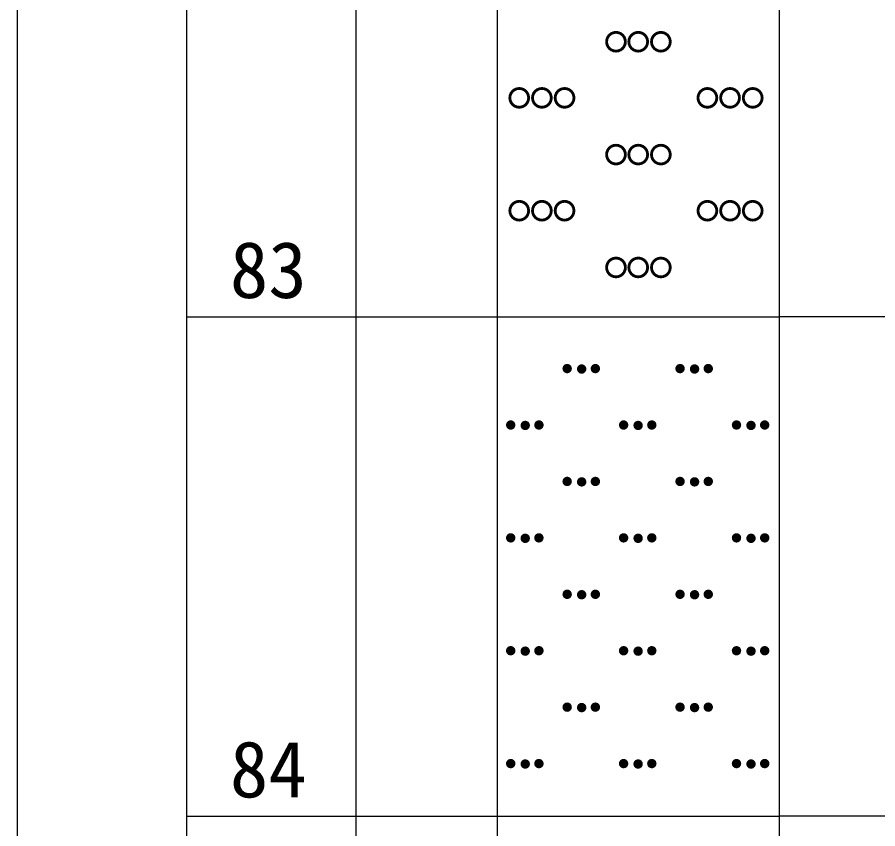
# Model space of a CAD drawing. Header units: inches. Extents: x -27 to 109, y -724 to 26.
# Drawn here: x 14.68 to 20.78, y -510.23 to -504.48 of the extents above; entities that cross this region are included whole.
import ezdxf

# ---------------------------------------------------------------- set-up
doc = ezdxf.new("R2010")
doc.units = ezdxf.units.IN
doc.header["$MEASUREMENT"] = 0
doc.layers.get('0').update_dxf_attribs({"lineweight": 0})
doc.styles.add('宋体', font='')
doc.styles.get('宋体').set_extended_font_data('宋体')

# ---------------------------------------------------------------- blocks, each defined once
blk = doc.blocks.new('lr_block_72')
at = {"color": 7, "const_width": 0.02}
for points in [[(18.9915, -504.6538), (18.9893, -504.6366), (18.9826, -504.6205), (18.9721, -504.6066), (18.9582, -504.5961), (18.9421, -504.5894), (18.9249, -504.5872), (18.9077, -504.5894), (18.8915, -504.5961), (18.8777, -504.6066), (18.8671, -504.6205), (18.8605, -504.6366), (18.8582, -504.6538), (18.8605, -504.671), (18.8671, -504.6871), (18.8777, -504.701), (18.8915, -504.7115), (18.9077, -504.7182), (18.9249, -504.7205), (18.9421, -504.7182), (18.9582, -504.7115), (18.9721, -504.701), (18.9826, -504.6871), (18.9893, -504.671), (18.9915, -504.6538)], [(19.1491, -504.6538), (19.1469, -504.6366), (19.1402, -504.6205), (19.1297, -504.6066), (19.1158, -504.5961), (19.0997, -504.5894), (19.0825, -504.5872), (19.0653, -504.5894), (19.0491, -504.5961), (19.0353, -504.6066), (19.0247, -504.6205), (19.0181, -504.6366), (19.0158, -504.6538), (19.0181, -504.671), (19.0247, -504.6871), (19.0353, -504.701), (19.0491, -504.7115), (19.0653, -504.7182), (19.0825, -504.7205), (19.0997, -504.7182), (19.1158, -504.7115), (19.1297, -504.701), (19.1402, -504.6871), (19.1469, -504.671), (19.1491, -504.6538)], [(19.3097, -504.654), (19.3074, -504.6367), (19.3007, -504.6206), (19.2902, -504.6067), (19.2763, -504.5962), (19.2602, -504.5895), (19.243, -504.5873), (19.2258, -504.5895), (19.2097, -504.5962), (19.1958, -504.6067), (19.1853, -504.6206), (19.1786, -504.6367), (19.1763, -504.654), (19.1786, -504.6712), (19.1853, -504.6873), (19.1958, -504.7011), (19.2097, -504.7117), (19.2258, -504.7183), (19.243, -504.7206), (19.2602, -504.7183), (19.2763, -504.7117), (19.2902, -504.7011), (19.3007, -504.6873), (19.3074, -504.6712), (19.3097, -504.654)], [(18.3059, -505.0517), (18.3037, -505.0345), (18.297, -505.0183), (18.2865, -505.0045), (18.2726, -504.9939), (18.2565, -504.9873), (18.2393, -504.985), (18.2221, -504.9873), (18.2059, -504.9939), (18.1921, -505.0045), (18.1815, -505.0183), (18.1749, -505.0345), (18.1726, -505.0517), (18.1749, -505.0689), (18.1815, -505.085), (18.1921, -505.0989), (18.2059, -505.1094), (18.2221, -505.1161), (18.2393, -505.1184), (18.2565, -505.1161), (18.2726, -505.1094), (18.2865, -505.0989), (18.297, -505.085), (18.3037, -505.0689), (18.3059, -505.0517)], [(18.4665, -505.0517), (18.4642, -505.0345), (18.4575, -505.0183), (18.447, -505.0045), (18.4331, -504.9939), (18.417, -504.9873), (18.3998, -504.985), (18.3826, -504.9873), (18.3665, -504.9939), (18.3526, -505.0045), (18.3421, -505.0183), (18.3354, -505.0345), (18.3331, -505.0517), (18.3354, -505.0689), (18.3421, -505.085), (18.3526, -505.0989), (18.3665, -505.1094), (18.3826, -505.1161), (18.3998, -505.1184), (18.417, -505.1161), (18.4331, -505.1094), (18.447, -505.0989), (18.4575, -505.085), (18.4642, -505.0689), (18.4665, -505.0517)], [(18.6271, -505.0517), (18.6249, -505.0345), (18.6182, -505.0183), (18.6077, -505.0045), (18.5938, -504.9939), (18.5777, -504.9873), (18.5605, -504.985), (18.5433, -504.9873), (18.5271, -504.9939), (18.5133, -505.0045), (18.5027, -505.0183), (18.4961, -505.0345), (18.4938, -505.0517), (18.4961, -505.0689), (18.5027, -505.085), (18.5133, -505.0989), (18.5271, -505.1094), (18.5433, -505.1161), (18.5605, -505.1184), (18.5777, -505.1161), (18.5938, -505.1094), (18.6077, -505.0989), (18.6182, -505.085), (18.6249, -505.0689), (18.6271, -505.0517)], [(19.6393, -505.0517), (19.637, -505.0345), (19.6303, -505.0183), (19.6198, -505.0045), (19.6059, -504.9939), (19.5898, -504.9873), (19.5726, -504.985), (19.5554, -504.9873), (19.5393, -504.9939), (19.5254, -505.0045), (19.5149, -505.0183), (19.5082, -505.0345), (19.5059, -505.0517), (19.5082, -505.0689), (19.5149, -505.085), (19.5254, -505.0989), (19.5393, -505.1094), (19.5554, -505.1161), (19.5726, -505.1184), (19.5898, -505.1161), (19.6059, -505.1094), (19.6198, -505.0989), (19.6303, -505.085), (19.637, -505.0689), (19.6393, -505.0517)], [(19.7998, -505.0517), (19.7975, -505.0345), (19.7909, -505.0183), (19.7803, -505.0045), (19.7665, -504.9939), (19.7503, -504.9873), (19.7331, -504.985), (19.7159, -504.9873), (19.6998, -504.9939), (19.6859, -505.0045), (19.6754, -505.0183), (19.6687, -505.0345), (19.6665, -505.0517), (19.6687, -505.0689), (19.6754, -505.085), (19.6859, -505.0989), (19.6998, -505.1094), (19.7159, -505.1161), (19.7331, -505.1184), (19.7503, -505.1161), (19.7665, -505.1094), (19.7803, -505.0989), (19.7909, -505.085), (19.7975, -505.0689), (19.7998, -505.0517)], [(19.9605, -505.0517), (19.9582, -505.0345), (19.9515, -505.0183), (19.941, -505.0045), (19.9271, -504.9939), (19.911, -504.9873), (19.8938, -504.985), (19.8766, -504.9873), (19.8605, -504.9939), (19.8466, -505.0045), (19.8361, -505.0183), (19.8294, -505.0345), (19.8271, -505.0517), (19.8294, -505.0689), (19.8361, -505.085), (19.8466, -505.0989), (19.8605, -505.1094), (19.8766, -505.1161), (19.8938, -505.1184), (19.911, -505.1161), (19.9271, -505.1094), (19.941, -505.0989), (19.9515, -505.085), (19.9582, -505.0689), (19.9605, -505.0517)], [(18.9915, -505.4538), (18.9893, -505.4366), (18.9826, -505.4205), (18.9721, -505.4066), (18.9582, -505.3961), (18.9421, -505.3894), (18.9249, -505.3872), (18.9077, -505.3894), (18.8915, -505.3961), (18.8777, -505.4066), (18.8671, -505.4205), (18.8605, -505.4366), (18.8582, -505.4538), (18.8605, -505.471), (18.8671, -505.4871), (18.8777, -505.501), (18.8915, -505.5115), (18.9077, -505.5182), (18.9249, -505.5205), (18.9421, -505.5182), (18.9582, -505.5115), (18.9721, -505.501), (18.9826, -505.4871), (18.9893, -505.471), (18.9915, -505.4538)], [(19.1491, -505.4538), (19.1469, -505.4366), (19.1402, -505.4205), (19.1297, -505.4066), (19.1158, -505.3961), (19.0997, -505.3894), (19.0825, -505.3872), (19.0653, -505.3894), (19.0491, -505.3961), (19.0353, -505.4066), (19.0247, -505.4205), (19.0181, -505.4366), (19.0158, -505.4538), (19.0181, -505.471), (19.0247, -505.4871), (19.0353, -505.501), (19.0491, -505.5115), (19.0653, -505.5182), (19.0825, -505.5205), (19.0997, -505.5182), (19.1158, -505.5115), (19.1297, -505.501), (19.1402, -505.4871), (19.1469, -505.471), (19.1491, -505.4538)], [(19.3097, -505.454), (19.3074, -505.4368), (19.3007, -505.4206), (19.2902, -505.4067), (19.2763, -505.3962), (19.2602, -505.3895), (19.243, -505.3873), (19.2258, -505.3895), (19.2097, -505.3962), (19.1958, -505.4067), (19.1853, -505.4206), (19.1786, -505.4368), (19.1763, -505.454), (19.1786, -505.4712), (19.1853, -505.4873), (19.1958, -505.5011), (19.2097, -505.5117), (19.2258, -505.5183), (19.243, -505.5206), (19.2602, -505.5183), (19.2763, -505.5117), (19.2902, -505.5011), (19.3007, -505.4873), (19.3074, -505.4712), (19.3097, -505.454)], [(18.3059, -505.8517), (18.3037, -505.8345), (18.297, -505.8184), (18.2865, -505.8045), (18.2726, -505.7939), (18.2565, -505.7873), (18.2393, -505.785), (18.2221, -505.7873), (18.2059, -505.7939), (18.1921, -505.8045), (18.1815, -505.8184), (18.1749, -505.8345), (18.1726, -505.8517), (18.1749, -505.8689), (18.1815, -505.885), (18.1921, -505.8989), (18.2059, -505.9094), (18.2221, -505.9161), (18.2393, -505.9183), (18.2565, -505.9161), (18.2726, -505.9094), (18.2865, -505.8989), (18.297, -505.885), (18.3037, -505.8689), (18.3059, -505.8517)], [(18.4665, -505.8517), (18.4642, -505.8345), (18.4575, -505.8184), (18.447, -505.8045), (18.4331, -505.7939), (18.417, -505.7873), (18.3998, -505.785), (18.3826, -505.7873), (18.3665, -505.7939), (18.3526, -505.8045), (18.3421, -505.8184), (18.3354, -505.8345), (18.3331, -505.8517), (18.3354, -505.8689), (18.3421, -505.885), (18.3526, -505.8989), (18.3665, -505.9094), (18.3826, -505.9161), (18.3998, -505.9183), (18.417, -505.9161), (18.4331, -505.9094), (18.447, -505.8989), (18.4575, -505.885), (18.4642, -505.8689), (18.4665, -505.8517)], [(18.6271, -505.8517), (18.6249, -505.8345), (18.6182, -505.8184), (18.6077, -505.8045), (18.5938, -505.7939), (18.5777, -505.7873), (18.5605, -505.785), (18.5433, -505.7873), (18.5271, -505.7939), (18.5133, -505.8045), (18.5027, -505.8184), (18.4961, -505.8345), (18.4938, -505.8517), (18.4961, -505.8689), (18.5027, -505.885), (18.5133, -505.8989), (18.5271, -505.9094), (18.5433, -505.9161), (18.5605, -505.9183), (18.5777, -505.9161), (18.5938, -505.9094), (18.6077, -505.8989), (18.6182, -505.885), (18.6249, -505.8689), (18.6271, -505.8517)], [(19.6393, -505.8517), (19.637, -505.8345), (19.6303, -505.8184), (19.6198, -505.8045), (19.6059, -505.7939), (19.5898, -505.7873), (19.5726, -505.785), (19.5554, -505.7873), (19.5393, -505.7939), (19.5254, -505.8045), (19.5149, -505.8184), (19.5082, -505.8345), (19.5059, -505.8517), (19.5082, -505.8689), (19.5149, -505.885), (19.5254, -505.8989), (19.5393, -505.9094), (19.5554, -505.9161), (19.5726, -505.9183), (19.5898, -505.9161), (19.6059, -505.9094), (19.6198, -505.8989), (19.6303, -505.885), (19.637, -505.8689), (19.6393, -505.8517)], [(19.7998, -505.8517), (19.7975, -505.8345), (19.7909, -505.8184), (19.7803, -505.8045), (19.7665, -505.7939), (19.7503, -505.7873), (19.7331, -505.785), (19.7159, -505.7873), (19.6998, -505.7939), (19.6859, -505.8045), (19.6754, -505.8184), (19.6687, -505.8345), (19.6665, -505.8517), (19.6687, -505.8689), (19.6754, -505.885), (19.6859, -505.8989), (19.6998, -505.9094), (19.7159, -505.9161), (19.7331, -505.9183), (19.7503, -505.9161), (19.7665, -505.9094), (19.7803, -505.8989), (19.7909, -505.885), (19.7975, -505.8689), (19.7998, -505.8517)], [(19.9605, -505.8517), (19.9582, -505.8345), (19.9515, -505.8184), (19.941, -505.8045), (19.9271, -505.7939), (19.911, -505.7873), (19.8938, -505.785), (19.8766, -505.7873), (19.8605, -505.7939), (19.8466, -505.8045), (19.8361, -505.8184), (19.8294, -505.8345), (19.8271, -505.8517), (19.8294, -505.8689), (19.8361, -505.885), (19.8466, -505.8989), (19.8605, -505.9094), (19.8766, -505.9161), (19.8938, -505.9183), (19.911, -505.9161), (19.9271, -505.9094), (19.941, -505.8989), (19.9515, -505.885), (19.9582, -505.8689), (19.9605, -505.8517)], [(18.9915, -506.2538), (18.9893, -506.2366), (18.9826, -506.2205), (18.9721, -506.2066), (18.9582, -506.1961), (18.9421, -506.1894), (18.9249, -506.1871), (18.9077, -506.1894), (18.8915, -506.1961), (18.8777, -506.2066), (18.8671, -506.2205), (18.8605, -506.2366), (18.8582, -506.2538), (18.8605, -506.271), (18.8671, -506.2871), (18.8777, -506.301), (18.8915, -506.3116), (18.9077, -506.3182), (18.9249, -506.3205), (18.9421, -506.3182), (18.9582, -506.3116), (18.9721, -506.301), (18.9826, -506.2871), (18.9893, -506.271), (18.9915, -506.2538)], [(19.1491, -506.2538), (19.1469, -506.2366), (19.1402, -506.2205), (19.1297, -506.2066), (19.1158, -506.1961), (19.0997, -506.1894), (19.0825, -506.1871), (19.0653, -506.1894), (19.0491, -506.1961), (19.0353, -506.2066), (19.0247, -506.2205), (19.0181, -506.2366), (19.0158, -506.2538), (19.0181, -506.271), (19.0247, -506.2871), (19.0353, -506.301), (19.0491, -506.3116), (19.0653, -506.3182), (19.0825, -506.3205), (19.0997, -506.3182), (19.1158, -506.3116), (19.1297, -506.301), (19.1402, -506.2871), (19.1469, -506.271), (19.1491, -506.2538)], [(19.3097, -506.2539), (19.3074, -506.2367), (19.3007, -506.2206), (19.2902, -506.2067), (19.2763, -506.1962), (19.2602, -506.1895), (19.243, -506.1873), (19.2258, -506.1895), (19.2097, -506.1962), (19.1958, -506.2067), (19.1853, -506.2206), (19.1786, -506.2367), (19.1763, -506.2539), (19.1786, -506.2711), (19.1853, -506.2873), (19.1958, -506.3012), (19.2097, -506.3117), (19.2258, -506.3184), (19.243, -506.3206), (19.2602, -506.3184), (19.2763, -506.3117), (19.2902, -506.3012), (19.3007, -506.2873), (19.3074, -506.2711), (19.3097, -506.2539)]]:
    blk.add_lwpolyline(points, dxfattribs=at)
blk = doc.blocks.new('lr_block_73')
at = {"true_color": 0x000000}
for points in [[(18.611, -506.9794), (18.6122, -506.9707), (18.611, -506.962), (18.6078, -506.954), (18.6025, -506.9471), (18.5955, -506.9418), (18.5875, -506.9386), (18.5789, -506.9373), (18.5702, -506.9386), (18.5622, -506.9418), (18.5553, -506.9471), (18.5499, -506.954), (18.5467, -506.962), (18.5455, -506.9707), (18.5467, -506.9794), (18.5499, -506.9873), (18.5553, -506.9943), (18.5622, -506.9996), (18.5702, -507.0028), (18.5789, -507.004), (18.5875, -507.0028), (18.5955, -506.9996), (18.6025, -506.9943), (18.6078, -506.9873)], [(18.7138, -506.9824), (18.715, -506.9737), (18.7138, -506.9651), (18.7106, -506.9571), (18.7053, -506.9502), (18.6983, -506.9448), (18.6903, -506.9416), (18.6817, -506.9404), (18.673, -506.9416), (18.665, -506.9448), (18.6581, -506.9502), (18.6527, -506.9571), (18.6495, -506.9651), (18.6483, -506.9737), (18.6495, -506.9824), (18.6527, -506.9904), (18.6581, -506.9973), (18.665, -507.0027), (18.673, -507.0059), (18.6817, -507.0071), (18.6903, -507.0059), (18.6983, -507.0027), (18.7053, -506.9973), (18.7106, -506.9904)], [(18.8109, -506.9794), (18.8121, -506.9707), (18.8109, -506.962), (18.8077, -506.954), (18.8023, -506.9471), (18.7954, -506.9418), (18.7874, -506.9386), (18.7787, -506.9373), (18.7701, -506.9386), (18.7621, -506.9418), (18.7551, -506.9471), (18.7498, -506.954), (18.7466, -506.962), (18.7454, -506.9707), (18.7466, -506.9794), (18.7498, -506.9873), (18.7551, -506.9943), (18.7621, -506.9996), (18.7701, -507.0028), (18.7787, -507.004), (18.7874, -507.0028), (18.7954, -506.9996), (18.8023, -506.9943), (18.8077, -506.9873)], [(19.411, -506.9794), (19.4122, -506.9707), (19.411, -506.962), (19.4078, -506.954), (19.4025, -506.9471), (19.3955, -506.9418), (19.3875, -506.9386), (19.3789, -506.9373), (19.3702, -506.9386), (19.3622, -506.9418), (19.3553, -506.9471), (19.3499, -506.954), (19.3467, -506.962), (19.3455, -506.9707), (19.3467, -506.9794), (19.3499, -506.9873), (19.3553, -506.9943), (19.3622, -506.9996), (19.3702, -507.0028), (19.3789, -507.004), (19.3875, -507.0028), (19.3955, -506.9996), (19.4025, -506.9943), (19.4078, -506.9873)], [(19.5138, -506.9824), (19.515, -506.9737), (19.5138, -506.9651), (19.5106, -506.9571), (19.5053, -506.9502), (19.4983, -506.9448), (19.4903, -506.9416), (19.4817, -506.9404), (19.473, -506.9416), (19.465, -506.9448), (19.4581, -506.9502), (19.4527, -506.9571), (19.4495, -506.9651), (19.4483, -506.9737), (19.4495, -506.9824), (19.4527, -506.9904), (19.4581, -506.9973), (19.465, -507.0027), (19.473, -507.0059), (19.4817, -507.0071), (19.4903, -507.0059), (19.4983, -507.0027), (19.5053, -506.9973), (19.5106, -506.9904)], [(19.6109, -506.9794), (19.6121, -506.9707), (19.6109, -506.962), (19.6077, -506.954), (19.6023, -506.9471), (19.5954, -506.9418), (19.5874, -506.9386), (19.5787, -506.9373), (19.5701, -506.9386), (19.5621, -506.9418), (19.5551, -506.9471), (19.5498, -506.954), (19.5466, -506.962), (19.5454, -506.9707), (19.5466, -506.9794), (19.5498, -506.9873), (19.5551, -506.9943), (19.5621, -506.9996), (19.5701, -507.0028), (19.5787, -507.004), (19.5874, -507.0028), (19.5954, -506.9996), (19.6023, -506.9943), (19.6077, -506.9873)], [(18.211, -507.3793), (18.2122, -507.3707), (18.211, -507.362), (18.2078, -507.354), (18.2025, -507.3471), (18.1955, -507.3417), (18.1875, -507.3385), (18.1789, -507.3374), (18.1702, -507.3385), (18.1622, -507.3417), (18.1553, -507.3471), (18.1499, -507.354), (18.1467, -507.362), (18.1455, -507.3707), (18.1467, -507.3793), (18.1499, -507.3874), (18.1553, -507.3943), (18.1622, -507.3996), (18.1702, -507.4028), (18.1789, -507.404), (18.1875, -507.4028), (18.1955, -507.3996), (18.2025, -507.3943), (18.2078, -507.3874)], [(18.3138, -507.3824), (18.315, -507.3737), (18.3138, -507.3651), (18.3106, -507.3571), (18.3053, -507.3501), (18.2983, -507.3448), (18.2903, -507.3416), (18.2817, -507.3404), (18.273, -507.3416), (18.265, -507.3448), (18.2581, -507.3501), (18.2527, -507.3571), (18.2495, -507.3651), (18.2483, -507.3737), (18.2495, -507.3824), (18.2527, -507.3904), (18.2581, -507.3974), (18.265, -507.4027), (18.273, -507.4059), (18.2817, -507.4071), (18.2903, -507.4059), (18.2983, -507.4027), (18.3053, -507.3974), (18.3106, -507.3904)], [(18.4109, -507.3793), (18.4121, -507.3707), (18.4109, -507.362), (18.4077, -507.354), (18.4023, -507.3471), (18.3954, -507.3417), (18.3874, -507.3385), (18.3787, -507.3374), (18.3701, -507.3385), (18.3621, -507.3417), (18.3551, -507.3471), (18.3498, -507.354), (18.3466, -507.362), (18.3454, -507.3707), (18.3466, -507.3793), (18.3498, -507.3874), (18.3551, -507.3943), (18.3621, -507.3996), (18.3701, -507.4028), (18.3787, -507.404), (18.3874, -507.4028), (18.3954, -507.3996), (18.4023, -507.3943), (18.4077, -507.3874)], [(19.011, -507.3793), (19.0122, -507.3707), (19.011, -507.362), (19.0078, -507.354), (19.0025, -507.3471), (18.9955, -507.3417), (18.9875, -507.3385), (18.9789, -507.3374), (18.9702, -507.3385), (18.9622, -507.3417), (18.9553, -507.3471), (18.9499, -507.354), (18.9467, -507.362), (18.9455, -507.3707), (18.9467, -507.3793), (18.9499, -507.3874), (18.9553, -507.3943), (18.9622, -507.3996), (18.9702, -507.4028), (18.9789, -507.404), (18.9875, -507.4028), (18.9955, -507.3996), (19.0025, -507.3943), (19.0078, -507.3874)], [(19.1138, -507.3824), (19.115, -507.3737), (19.1138, -507.3651), (19.1106, -507.3571), (19.1053, -507.3501), (19.0983, -507.3448), (19.0903, -507.3416), (19.0817, -507.3404), (19.073, -507.3416), (19.065, -507.3448), (19.0581, -507.3501), (19.0527, -507.3571), (19.0495, -507.3651), (19.0483, -507.3737), (19.0495, -507.3824), (19.0527, -507.3904), (19.0581, -507.3974), (19.065, -507.4027), (19.073, -507.4059), (19.0817, -507.4071), (19.0903, -507.4059), (19.0983, -507.4027), (19.1053, -507.3974), (19.1106, -507.3904)], [(19.2109, -507.3793), (19.2121, -507.3707), (19.2109, -507.362), (19.2077, -507.354), (19.2023, -507.3471), (19.1954, -507.3417), (19.1874, -507.3385), (19.1787, -507.3374), (19.1701, -507.3385), (19.1621, -507.3417), (19.1551, -507.3471), (19.1498, -507.354), (19.1466, -507.362), (19.1454, -507.3707), (19.1466, -507.3793), (19.1498, -507.3874), (19.1551, -507.3943), (19.1621, -507.3996), (19.1701, -507.4028), (19.1787, -507.404), (19.1874, -507.4028), (19.1954, -507.3996), (19.2023, -507.3943), (19.2077, -507.3874)], [(19.811, -507.3793), (19.8122, -507.3707), (19.811, -507.362), (19.8078, -507.354), (19.8025, -507.3471), (19.7955, -507.3417), (19.7875, -507.3385), (19.7789, -507.3374), (19.7702, -507.3385), (19.7622, -507.3417), (19.7553, -507.3471), (19.7499, -507.354), (19.7467, -507.362), (19.7455, -507.3707), (19.7467, -507.3793), (19.7499, -507.3874), (19.7553, -507.3943), (19.7622, -507.3996), (19.7702, -507.4028), (19.7789, -507.404), (19.7875, -507.4028), (19.7955, -507.3996), (19.8025, -507.3943), (19.8078, -507.3874)], [(19.9138, -507.3824), (19.915, -507.3737), (19.9138, -507.3651), (19.9106, -507.3571), (19.9053, -507.3501), (19.8983, -507.3448), (19.8903, -507.3416), (19.8817, -507.3404), (19.873, -507.3416), (19.865, -507.3448), (19.8581, -507.3501), (19.8527, -507.3571), (19.8495, -507.3651), (19.8483, -507.3737), (19.8495, -507.3824), (19.8527, -507.3904), (19.8581, -507.3974), (19.865, -507.4027), (19.873, -507.4059), (19.8817, -507.4071), (19.8903, -507.4059), (19.8983, -507.4027), (19.9053, -507.3974), (19.9106, -507.3904)], [(20.0109, -507.3793), (20.0121, -507.3707), (20.0109, -507.362), (20.0077, -507.354), (20.0023, -507.3471), (19.9954, -507.3417), (19.9874, -507.3385), (19.9787, -507.3374), (19.9701, -507.3385), (19.9621, -507.3417), (19.9551, -507.3471), (19.9498, -507.354), (19.9466, -507.362), (19.9454, -507.3707), (19.9466, -507.3793), (19.9498, -507.3874), (19.9551, -507.3943), (19.9621, -507.3996), (19.9701, -507.4028), (19.9787, -507.404), (19.9874, -507.4028), (19.9954, -507.3996), (20.0023, -507.3943), (20.0077, -507.3874)], [(18.611, -507.7794), (18.6122, -507.7707), (18.611, -507.762), (18.6078, -507.754), (18.6025, -507.7471), (18.5955, -507.7418), (18.5875, -507.7385), (18.5789, -507.7373), (18.5702, -507.7385), (18.5622, -507.7418), (18.5553, -507.7471), (18.5499, -507.754), (18.5467, -507.762), (18.5455, -507.7707), (18.5467, -507.7794), (18.5499, -507.7874), (18.5553, -507.7943), (18.5622, -507.7996), (18.5702, -507.8028), (18.5789, -507.804), (18.5875, -507.8028), (18.5955, -507.7996), (18.6025, -507.7943), (18.6078, -507.7874)], [(18.7138, -507.7824), (18.715, -507.7738), (18.7138, -507.7651), (18.7106, -507.7571), (18.7053, -507.7502), (18.6983, -507.7448), (18.6903, -507.7416), (18.6817, -507.7404), (18.673, -507.7416), (18.665, -507.7448), (18.6581, -507.7502), (18.6527, -507.7571), (18.6495, -507.7651), (18.6483, -507.7738), (18.6495, -507.7824), (18.6527, -507.7904), (18.6581, -507.7973), (18.665, -507.8027), (18.673, -507.8059), (18.6817, -507.8071), (18.6903, -507.8059), (18.6983, -507.8027), (18.7053, -507.7973), (18.7106, -507.7904)], [(18.8109, -507.7794), (18.8121, -507.7707), (18.8109, -507.762), (18.8077, -507.754), (18.8023, -507.7471), (18.7954, -507.7418), (18.7874, -507.7385), (18.7787, -507.7373), (18.7701, -507.7385), (18.7621, -507.7418), (18.7551, -507.7471), (18.7498, -507.754), (18.7466, -507.762), (18.7454, -507.7707), (18.7466, -507.7794), (18.7498, -507.7874), (18.7551, -507.7943), (18.7621, -507.7996), (18.7701, -507.8028), (18.7787, -507.804), (18.7874, -507.8028), (18.7954, -507.7996), (18.8023, -507.7943), (18.8077, -507.7874)], [(19.411, -507.7794), (19.4122, -507.7707), (19.411, -507.762), (19.4078, -507.754), (19.4025, -507.7471), (19.3955, -507.7418), (19.3875, -507.7385), (19.3789, -507.7373), (19.3702, -507.7385), (19.3622, -507.7418), (19.3553, -507.7471), (19.3499, -507.754), (19.3467, -507.762), (19.3455, -507.7707), (19.3467, -507.7794), (19.3499, -507.7874), (19.3553, -507.7943), (19.3622, -507.7996), (19.3702, -507.8028), (19.3789, -507.804), (19.3875, -507.8028), (19.3955, -507.7996), (19.4025, -507.7943), (19.4078, -507.7874)], [(19.5138, -507.7824), (19.515, -507.7738), (19.5138, -507.7651), (19.5106, -507.7571), (19.5053, -507.7502), (19.4983, -507.7448), (19.4903, -507.7416), (19.4817, -507.7404), (19.473, -507.7416), (19.465, -507.7448), (19.4581, -507.7502), (19.4527, -507.7571), (19.4495, -507.7651), (19.4483, -507.7738), (19.4495, -507.7824), (19.4527, -507.7904), (19.4581, -507.7973), (19.465, -507.8027), (19.473, -507.8059), (19.4817, -507.8071), (19.4903, -507.8059), (19.4983, -507.8027), (19.5053, -507.7973), (19.5106, -507.7904)], [(19.6109, -507.7794), (19.6121, -507.7707), (19.6109, -507.762), (19.6077, -507.754), (19.6023, -507.7471), (19.5954, -507.7418), (19.5874, -507.7385), (19.5787, -507.7373), (19.5701, -507.7385), (19.5621, -507.7418), (19.5551, -507.7471), (19.5498, -507.754), (19.5466, -507.762), (19.5454, -507.7707), (19.5466, -507.7794), (19.5498, -507.7874), (19.5551, -507.7943), (19.5621, -507.7996), (19.5701, -507.8028), (19.5787, -507.804), (19.5874, -507.8028), (19.5954, -507.7996), (19.6023, -507.7943), (19.6077, -507.7874)], [(18.211, -508.1793), (18.2122, -508.1707), (18.211, -508.162), (18.2078, -508.154), (18.2025, -508.1471), (18.1955, -508.1418), (18.1875, -508.1386), (18.1789, -508.1374), (18.1702, -508.1386), (18.1622, -508.1418), (18.1553, -508.1471), (18.1499, -508.154), (18.1467, -508.162), (18.1455, -508.1707), (18.1467, -508.1793), (18.1499, -508.1873), (18.1553, -508.1943), (18.1622, -508.1996), (18.1702, -508.2028), (18.1789, -508.204), (18.1875, -508.2028), (18.1955, -508.1996), (18.2025, -508.1943), (18.2078, -508.1873)], [(18.3138, -508.1824), (18.315, -508.1737), (18.3138, -508.1651), (18.3106, -508.1571), (18.3053, -508.1501), (18.2983, -508.1448), (18.2903, -508.1416), (18.2817, -508.1404), (18.273, -508.1416), (18.265, -508.1448), (18.2581, -508.1501), (18.2527, -508.1571), (18.2495, -508.1651), (18.2483, -508.1737), (18.2495, -508.1824), (18.2527, -508.1904), (18.2581, -508.1973), (18.265, -508.2027), (18.273, -508.2059), (18.2817, -508.2071), (18.2903, -508.2059), (18.2983, -508.2027), (18.3053, -508.1973), (18.3106, -508.1904)], [(18.4109, -508.1793), (18.4121, -508.1707), (18.4109, -508.162), (18.4077, -508.154), (18.4023, -508.1471), (18.3954, -508.1418), (18.3874, -508.1386), (18.3787, -508.1374), (18.3701, -508.1386), (18.3621, -508.1418), (18.3551, -508.1471), (18.3498, -508.154), (18.3466, -508.162), (18.3454, -508.1707), (18.3466, -508.1793), (18.3498, -508.1873), (18.3551, -508.1943), (18.3621, -508.1996), (18.3701, -508.2028), (18.3787, -508.204), (18.3874, -508.2028), (18.3954, -508.1996), (18.4023, -508.1943), (18.4077, -508.1873)], [(19.011, -508.1793), (19.0122, -508.1707), (19.011, -508.162), (19.0078, -508.154), (19.0025, -508.1471), (18.9955, -508.1418), (18.9875, -508.1386), (18.9789, -508.1374), (18.9702, -508.1386), (18.9622, -508.1418), (18.9553, -508.1471), (18.9499, -508.154), (18.9467, -508.162), (18.9455, -508.1707), (18.9467, -508.1793), (18.9499, -508.1873), (18.9553, -508.1943), (18.9622, -508.1996), (18.9702, -508.2028), (18.9789, -508.204), (18.9875, -508.2028), (18.9955, -508.1996), (19.0025, -508.1943), (19.0078, -508.1873)], [(19.1138, -508.1824), (19.115, -508.1737), (19.1138, -508.1651), (19.1106, -508.1571), (19.1053, -508.1501), (19.0983, -508.1448), (19.0903, -508.1416), (19.0817, -508.1404), (19.073, -508.1416), (19.065, -508.1448), (19.0581, -508.1501), (19.0527, -508.1571), (19.0495, -508.1651), (19.0483, -508.1737), (19.0495, -508.1824), (19.0527, -508.1904), (19.0581, -508.1973), (19.065, -508.2027), (19.073, -508.2059), (19.0817, -508.2071), (19.0903, -508.2059), (19.0983, -508.2027), (19.1053, -508.1973), (19.1106, -508.1904)], [(19.2109, -508.1793), (19.2121, -508.1707), (19.2109, -508.162), (19.2077, -508.154), (19.2023, -508.1471), (19.1954, -508.1418), (19.1874, -508.1386), (19.1787, -508.1374), (19.1701, -508.1386), (19.1621, -508.1418), (19.1551, -508.1471), (19.1498, -508.154), (19.1466, -508.162), (19.1454, -508.1707), (19.1466, -508.1793), (19.1498, -508.1873), (19.1551, -508.1943), (19.1621, -508.1996), (19.1701, -508.2028), (19.1787, -508.204), (19.1874, -508.2028), (19.1954, -508.1996), (19.2023, -508.1943), (19.2077, -508.1873)], [(19.811, -508.1793), (19.8122, -508.1707), (19.811, -508.162), (19.8078, -508.154), (19.8025, -508.1471), (19.7955, -508.1418), (19.7875, -508.1386), (19.7789, -508.1374), (19.7702, -508.1386), (19.7622, -508.1418), (19.7553, -508.1471), (19.7499, -508.154), (19.7467, -508.162), (19.7455, -508.1707), (19.7467, -508.1793), (19.7499, -508.1873), (19.7553, -508.1943), (19.7622, -508.1996), (19.7702, -508.2028), (19.7789, -508.204), (19.7875, -508.2028), (19.7955, -508.1996), (19.8025, -508.1943), (19.8078, -508.1873)], [(19.9138, -508.1824), (19.915, -508.1737), (19.9138, -508.1651), (19.9106, -508.1571), (19.9053, -508.1501), (19.8983, -508.1448), (19.8903, -508.1416), (19.8817, -508.1404), (19.873, -508.1416), (19.865, -508.1448), (19.8581, -508.1501), (19.8527, -508.1571), (19.8495, -508.1651), (19.8483, -508.1737), (19.8495, -508.1824), (19.8527, -508.1904), (19.8581, -508.1973), (19.865, -508.2027), (19.873, -508.2059), (19.8817, -508.2071), (19.8903, -508.2059), (19.8983, -508.2027), (19.9053, -508.1973), (19.9106, -508.1904)], [(20.0109, -508.1793), (20.0121, -508.1707), (20.0109, -508.162), (20.0077, -508.154), (20.0023, -508.1471), (19.9954, -508.1418), (19.9874, -508.1386), (19.9787, -508.1374), (19.9701, -508.1386), (19.9621, -508.1418), (19.9551, -508.1471), (19.9498, -508.154), (19.9466, -508.162), (19.9454, -508.1707), (19.9466, -508.1793), (19.9498, -508.1873), (19.9551, -508.1943), (19.9621, -508.1996), (19.9701, -508.2028), (19.9787, -508.204), (19.9874, -508.2028), (19.9954, -508.1996), (20.0023, -508.1943), (20.0077, -508.1873)], [(18.611, -508.5793), (18.6122, -508.5707), (18.611, -508.562), (18.6078, -508.554), (18.6025, -508.5471), (18.5955, -508.5417), (18.5875, -508.5385), (18.5789, -508.5374), (18.5702, -508.5385), (18.5622, -508.5417), (18.5553, -508.5471), (18.5499, -508.554), (18.5467, -508.562), (18.5455, -508.5707), (18.5467, -508.5793), (18.5499, -508.5874), (18.5553, -508.5943), (18.5622, -508.5996), (18.5702, -508.6028), (18.5789, -508.604), (18.5875, -508.6028), (18.5955, -508.5996), (18.6025, -508.5943), (18.6078, -508.5874)], [(18.7138, -508.5824), (18.715, -508.5738), (18.7138, -508.5651), (18.7106, -508.5571), (18.7053, -508.5501), (18.6983, -508.5448), (18.6903, -508.5416), (18.6817, -508.5404), (18.673, -508.5416), (18.665, -508.5448), (18.6581, -508.5501), (18.6527, -508.5571), (18.6495, -508.5651), (18.6483, -508.5738), (18.6495, -508.5824), (18.6527, -508.5904), (18.6581, -508.5974), (18.665, -508.6027), (18.673, -508.6059), (18.6817, -508.6071), (18.6903, -508.6059), (18.6983, -508.6027), (18.7053, -508.5974), (18.7106, -508.5904)], [(18.8109, -508.5793), (18.8121, -508.5707), (18.8109, -508.562), (18.8077, -508.554), (18.8023, -508.5471), (18.7954, -508.5417), (18.7874, -508.5385), (18.7787, -508.5374), (18.7701, -508.5385), (18.7621, -508.5417), (18.7551, -508.5471), (18.7498, -508.554), (18.7466, -508.562), (18.7454, -508.5707), (18.7466, -508.5793), (18.7498, -508.5874), (18.7551, -508.5943), (18.7621, -508.5996), (18.7701, -508.6028), (18.7787, -508.604), (18.7874, -508.6028), (18.7954, -508.5996), (18.8023, -508.5943), (18.8077, -508.5874)], [(19.411, -508.5793), (19.4122, -508.5707), (19.411, -508.562), (19.4078, -508.554), (19.4025, -508.5471), (19.3955, -508.5417), (19.3875, -508.5385), (19.3789, -508.5374), (19.3702, -508.5385), (19.3622, -508.5417), (19.3553, -508.5471), (19.3499, -508.554), (19.3467, -508.562), (19.3455, -508.5707), (19.3467, -508.5793), (19.3499, -508.5874), (19.3553, -508.5943), (19.3622, -508.5996), (19.3702, -508.6028), (19.3789, -508.604), (19.3875, -508.6028), (19.3955, -508.5996), (19.4025, -508.5943), (19.4078, -508.5874)], [(19.5138, -508.5824), (19.515, -508.5738), (19.5138, -508.5651), (19.5106, -508.5571), (19.5053, -508.5501), (19.4983, -508.5448), (19.4903, -508.5416), (19.4817, -508.5404), (19.473, -508.5416), (19.465, -508.5448), (19.4581, -508.5501), (19.4527, -508.5571), (19.4495, -508.5651), (19.4483, -508.5738), (19.4495, -508.5824), (19.4527, -508.5904), (19.4581, -508.5974), (19.465, -508.6027), (19.473, -508.6059), (19.4817, -508.6071), (19.4903, -508.6059), (19.4983, -508.6027), (19.5053, -508.5974), (19.5106, -508.5904)], [(19.6109, -508.5793), (19.6121, -508.5707), (19.6109, -508.562), (19.6077, -508.554), (19.6023, -508.5471), (19.5954, -508.5417), (19.5874, -508.5385), (19.5787, -508.5374), (19.5701, -508.5385), (19.5621, -508.5417), (19.5551, -508.5471), (19.5498, -508.554), (19.5466, -508.562), (19.5454, -508.5707), (19.5466, -508.5793), (19.5498, -508.5874), (19.5551, -508.5943), (19.5621, -508.5996), (19.5701, -508.6028), (19.5787, -508.604), (19.5874, -508.6028), (19.5954, -508.5996), (19.6023, -508.5943), (19.6077, -508.5874)], [(18.211, -508.9794), (18.2122, -508.9707), (18.211, -508.962), (18.2078, -508.954), (18.2025, -508.9471), (18.1955, -508.9418), (18.1875, -508.9386), (18.1789, -508.9373), (18.1702, -508.9386), (18.1622, -508.9418), (18.1553, -508.9471), (18.1499, -508.954), (18.1467, -508.962), (18.1455, -508.9707), (18.1467, -508.9794), (18.1499, -508.9873), (18.1553, -508.9943), (18.1622, -508.9996), (18.1702, -509.0028), (18.1789, -509.004), (18.1875, -509.0028), (18.1955, -508.9996), (18.2025, -508.9943), (18.2078, -508.9873)], [(18.3138, -508.9824), (18.315, -508.9737), (18.3138, -508.9651), (18.3106, -508.9571), (18.3053, -508.9502), (18.2983, -508.9448), (18.2903, -508.9416), (18.2817, -508.9404), (18.273, -508.9416), (18.265, -508.9448), (18.2581, -508.9502), (18.2527, -508.9571), (18.2495, -508.9651), (18.2483, -508.9737), (18.2495, -508.9824), (18.2527, -508.9904), (18.2581, -508.9973), (18.265, -509.0027), (18.273, -509.0059), (18.2817, -509.0071), (18.2903, -509.0059), (18.2983, -509.0027), (18.3053, -508.9973), (18.3106, -508.9904)], [(18.4109, -508.9794), (18.4121, -508.9707), (18.4109, -508.962), (18.4077, -508.954), (18.4023, -508.9471), (18.3954, -508.9418), (18.3874, -508.9386), (18.3787, -508.9373), (18.3701, -508.9386), (18.3621, -508.9418), (18.3551, -508.9471), (18.3498, -508.954), (18.3466, -508.962), (18.3454, -508.9707), (18.3466, -508.9794), (18.3498, -508.9873), (18.3551, -508.9943), (18.3621, -508.9996), (18.3701, -509.0028), (18.3787, -509.004), (18.3874, -509.0028), (18.3954, -508.9996), (18.4023, -508.9943), (18.4077, -508.9873)], [(19.011, -508.9794), (19.0122, -508.9707), (19.011, -508.962), (19.0078, -508.954), (19.0025, -508.9471), (18.9955, -508.9418), (18.9875, -508.9386), (18.9789, -508.9373), (18.9702, -508.9386), (18.9622, -508.9418), (18.9553, -508.9471), (18.9499, -508.954), (18.9467, -508.962), (18.9455, -508.9707), (18.9467, -508.9794), (18.9499, -508.9873), (18.9553, -508.9943), (18.9622, -508.9996), (18.9702, -509.0028), (18.9789, -509.004), (18.9875, -509.0028), (18.9955, -508.9996), (19.0025, -508.9943), (19.0078, -508.9873)], [(19.1138, -508.9824), (19.115, -508.9737), (19.1138, -508.9651), (19.1106, -508.9571), (19.1053, -508.9502), (19.0983, -508.9448), (19.0903, -508.9416), (19.0817, -508.9404), (19.073, -508.9416), (19.065, -508.9448), (19.0581, -508.9502), (19.0527, -508.9571), (19.0495, -508.9651), (19.0483, -508.9737), (19.0495, -508.9824), (19.0527, -508.9904), (19.0581, -508.9973), (19.065, -509.0027), (19.073, -509.0059), (19.0817, -509.0071), (19.0903, -509.0059), (19.0983, -509.0027), (19.1053, -508.9973), (19.1106, -508.9904)], [(19.2109, -508.9794), (19.2121, -508.9707), (19.2109, -508.962), (19.2077, -508.954), (19.2023, -508.9471), (19.1954, -508.9418), (19.1874, -508.9386), (19.1787, -508.9373), (19.1701, -508.9386), (19.1621, -508.9418), (19.1551, -508.9471), (19.1498, -508.954), (19.1466, -508.962), (19.1454, -508.9707), (19.1466, -508.9794), (19.1498, -508.9873), (19.1551, -508.9943), (19.1621, -508.9996), (19.1701, -509.0028), (19.1787, -509.004), (19.1874, -509.0028), (19.1954, -508.9996), (19.2023, -508.9943), (19.2077, -508.9873)], [(19.811, -508.9794), (19.8122, -508.9707), (19.811, -508.962), (19.8078, -508.954), (19.8025, -508.9471), (19.7955, -508.9418), (19.7875, -508.9386), (19.7789, -508.9373), (19.7702, -508.9386), (19.7622, -508.9418), (19.7553, -508.9471), (19.7499, -508.954), (19.7467, -508.962), (19.7455, -508.9707), (19.7467, -508.9794), (19.7499, -508.9873), (19.7553, -508.9943), (19.7622, -508.9996), (19.7702, -509.0028), (19.7789, -509.004), (19.7875, -509.0028), (19.7955, -508.9996), (19.8025, -508.9943), (19.8078, -508.9873)], [(19.9138, -508.9824), (19.915, -508.9737), (19.9138, -508.9651), (19.9106, -508.9571), (19.9053, -508.9502), (19.8983, -508.9448), (19.8903, -508.9416), (19.8817, -508.9404), (19.873, -508.9416), (19.865, -508.9448), (19.8581, -508.9502), (19.8527, -508.9571), (19.8495, -508.9651), (19.8483, -508.9737), (19.8495, -508.9824), (19.8527, -508.9904), (19.8581, -508.9973), (19.865, -509.0027), (19.873, -509.0059), (19.8817, -509.0071), (19.8903, -509.0059), (19.8983, -509.0027), (19.9053, -508.9973), (19.9106, -508.9904)], [(20.0109, -508.9794), (20.0121, -508.9707), (20.0109, -508.962), (20.0077, -508.954), (20.0023, -508.9471), (19.9954, -508.9418), (19.9874, -508.9386), (19.9787, -508.9373), (19.9701, -508.9386), (19.9621, -508.9418), (19.9551, -508.9471), (19.9498, -508.954), (19.9466, -508.962), (19.9454, -508.9707), (19.9466, -508.9794), (19.9498, -508.9873), (19.9551, -508.9943), (19.9621, -508.9996), (19.9701, -509.0028), (19.9787, -509.004), (19.9874, -509.0028), (19.9954, -508.9996), (20.0023, -508.9943), (20.0077, -508.9873)], [(18.611, -509.3793), (18.6122, -509.3707), (18.611, -509.362), (18.6078, -509.354), (18.6025, -509.3471), (18.5955, -509.3417), (18.5875, -509.3385), (18.5789, -509.3374), (18.5702, -509.3385), (18.5622, -509.3417), (18.5553, -509.3471), (18.5499, -509.354), (18.5467, -509.362), (18.5455, -509.3707), (18.5467, -509.3793), (18.5499, -509.3874), (18.5553, -509.3943), (18.5622, -509.3996), (18.5702, -509.4028), (18.5789, -509.404), (18.5875, -509.4028), (18.5955, -509.3996), (18.6025, -509.3943), (18.6078, -509.3874)], [(18.8109, -509.3793), (18.8121, -509.3707), (18.8109, -509.362), (18.8077, -509.354), (18.8023, -509.3471), (18.7954, -509.3417), (18.7874, -509.3385), (18.7787, -509.3374), (18.7701, -509.3385), (18.7621, -509.3417), (18.7551, -509.3471), (18.7498, -509.354), (18.7466, -509.362), (18.7454, -509.3707), (18.7466, -509.3793), (18.7498, -509.3874), (18.7551, -509.3943), (18.7621, -509.3996), (18.7701, -509.4028), (18.7787, -509.404), (18.7874, -509.4028), (18.7954, -509.3996), (18.8023, -509.3943), (18.8077, -509.3874)], [(19.411, -509.3793), (19.4122, -509.3707), (19.411, -509.362), (19.4078, -509.354), (19.4025, -509.3471), (19.3955, -509.3417), (19.3875, -509.3385), (19.3789, -509.3374), (19.3702, -509.3385), (19.3622, -509.3417), (19.3553, -509.3471), (19.3499, -509.354), (19.3467, -509.362), (19.3455, -509.3707), (19.3467, -509.3793), (19.3499, -509.3874), (19.3553, -509.3943), (19.3622, -509.3996), (19.3702, -509.4028), (19.3789, -509.404), (19.3875, -509.4028), (19.3955, -509.3996), (19.4025, -509.3943), (19.4078, -509.3874)], [(19.6109, -509.3793), (19.6121, -509.3707), (19.6109, -509.362), (19.6077, -509.354), (19.6023, -509.3471), (19.5954, -509.3417), (19.5874, -509.3385), (19.5787, -509.3374), (19.5701, -509.3385), (19.5621, -509.3417), (19.5551, -509.3471), (19.5498, -509.354), (19.5466, -509.362), (19.5454, -509.3707), (19.5466, -509.3793), (19.5498, -509.3874), (19.5551, -509.3943), (19.5621, -509.3996), (19.5701, -509.4028), (19.5787, -509.404), (19.5874, -509.4028), (19.5954, -509.3996), (19.6023, -509.3943), (19.6077, -509.3874)], [(18.7138, -509.3824), (18.715, -509.3737), (18.7138, -509.3651), (18.7106, -509.3571), (18.7053, -509.3501), (18.6983, -509.3448), (18.6903, -509.3416), (18.6817, -509.3404), (18.673, -509.3416), (18.665, -509.3448), (18.6581, -509.3501), (18.6527, -509.3571), (18.6495, -509.3651), (18.6483, -509.3737), (18.6495, -509.3824), (18.6527, -509.3904), (18.6581, -509.3974), (18.665, -509.4027), (18.673, -509.4059), (18.6817, -509.4071), (18.6903, -509.4059), (18.6983, -509.4027), (18.7053, -509.3974), (18.7106, -509.3904)], [(19.5138, -509.3824), (19.515, -509.3737), (19.5138, -509.3651), (19.5106, -509.3571), (19.5053, -509.3501), (19.4983, -509.3448), (19.4903, -509.3416), (19.4817, -509.3404), (19.473, -509.3416), (19.465, -509.3448), (19.4581, -509.3501), (19.4527, -509.3571), (19.4495, -509.3651), (19.4483, -509.3737), (19.4495, -509.3824), (19.4527, -509.3904), (19.4581, -509.3974), (19.465, -509.4027), (19.473, -509.4059), (19.4817, -509.4071), (19.4903, -509.4059), (19.4983, -509.4027), (19.5053, -509.3974), (19.5106, -509.3904)], [(18.211, -509.7794), (18.2122, -509.7707), (18.211, -509.762), (18.2078, -509.754), (18.2025, -509.7471), (18.1955, -509.7418), (18.1875, -509.7385), (18.1789, -509.7373), (18.1702, -509.7385), (18.1622, -509.7418), (18.1553, -509.7471), (18.1499, -509.754), (18.1467, -509.762), (18.1455, -509.7707), (18.1467, -509.7794), (18.1499, -509.7874), (18.1553, -509.7943), (18.1622, -509.7996), (18.1702, -509.8028), (18.1789, -509.804), (18.1875, -509.8028), (18.1955, -509.7996), (18.2025, -509.7943), (18.2078, -509.7874)], [(18.3138, -509.7824), (18.315, -509.7738), (18.3138, -509.7651), (18.3106, -509.7571), (18.3053, -509.7502), (18.2983, -509.7448), (18.2903, -509.7416), (18.2817, -509.7404), (18.273, -509.7416), (18.265, -509.7448), (18.2581, -509.7502), (18.2527, -509.7571), (18.2495, -509.7651), (18.2483, -509.7738), (18.2495, -509.7824), (18.2527, -509.7904), (18.2581, -509.7973), (18.265, -509.8027), (18.273, -509.8059), (18.2817, -509.8071), (18.2903, -509.8059), (18.2983, -509.8027), (18.3053, -509.7973), (18.3106, -509.7904)], [(18.4109, -509.7794), (18.4121, -509.7707), (18.4109, -509.762), (18.4077, -509.754), (18.4023, -509.7471), (18.3954, -509.7418), (18.3874, -509.7385), (18.3787, -509.7373), (18.3701, -509.7385), (18.3621, -509.7418), (18.3551, -509.7471), (18.3498, -509.754), (18.3466, -509.762), (18.3454, -509.7707), (18.3466, -509.7794), (18.3498, -509.7874), (18.3551, -509.7943), (18.3621, -509.7996), (18.3701, -509.8028), (18.3787, -509.804), (18.3874, -509.8028), (18.3954, -509.7996), (18.4023, -509.7943), (18.4077, -509.7874)], [(19.011, -509.7794), (19.0122, -509.7707), (19.011, -509.762), (19.0078, -509.754), (19.0025, -509.7471), (18.9955, -509.7418), (18.9875, -509.7385), (18.9789, -509.7373), (18.9702, -509.7385), (18.9622, -509.7418), (18.9553, -509.7471), (18.9499, -509.754), (18.9467, -509.762), (18.9455, -509.7707), (18.9467, -509.7794), (18.9499, -509.7874), (18.9553, -509.7943), (18.9622, -509.7996), (18.9702, -509.8028), (18.9789, -509.804), (18.9875, -509.8028), (18.9955, -509.7996), (19.0025, -509.7943), (19.0078, -509.7874)], [(19.1138, -509.7824), (19.115, -509.7738), (19.1138, -509.7651), (19.1106, -509.7571), (19.1053, -509.7502), (19.0983, -509.7448), (19.0903, -509.7416), (19.0817, -509.7404), (19.073, -509.7416), (19.065, -509.7448), (19.0581, -509.7502), (19.0527, -509.7571), (19.0495, -509.7651), (19.0483, -509.7738), (19.0495, -509.7824), (19.0527, -509.7904), (19.0581, -509.7973), (19.065, -509.8027), (19.073, -509.8059), (19.0817, -509.8071), (19.0903, -509.8059), (19.0983, -509.8027), (19.1053, -509.7973), (19.1106, -509.7904)], [(19.2109, -509.7794), (19.2121, -509.7707), (19.2109, -509.762), (19.2077, -509.754), (19.2023, -509.7471), (19.1954, -509.7418), (19.1874, -509.7385), (19.1787, -509.7373), (19.1701, -509.7385), (19.1621, -509.7418), (19.1551, -509.7471), (19.1498, -509.754), (19.1466, -509.762), (19.1454, -509.7707), (19.1466, -509.7794), (19.1498, -509.7874), (19.1551, -509.7943), (19.1621, -509.7996), (19.1701, -509.8028), (19.1787, -509.804), (19.1874, -509.8028), (19.1954, -509.7996), (19.2023, -509.7943), (19.2077, -509.7874)], [(19.811, -509.7794), (19.8122, -509.7707), (19.811, -509.762), (19.8078, -509.754), (19.8025, -509.7471), (19.7955, -509.7418), (19.7875, -509.7385), (19.7789, -509.7373), (19.7702, -509.7385), (19.7622, -509.7418), (19.7553, -509.7471), (19.7499, -509.754), (19.7467, -509.762), (19.7455, -509.7707), (19.7467, -509.7794), (19.7499, -509.7874), (19.7553, -509.7943), (19.7622, -509.7996), (19.7702, -509.8028), (19.7789, -509.804), (19.7875, -509.8028), (19.7955, -509.7996), (19.8025, -509.7943), (19.8078, -509.7874)], [(19.9138, -509.7824), (19.915, -509.7738), (19.9138, -509.7651), (19.9106, -509.7571), (19.9053, -509.7502), (19.8983, -509.7448), (19.8903, -509.7416), (19.8817, -509.7404), (19.873, -509.7416), (19.865, -509.7448), (19.8581, -509.7502), (19.8527, -509.7571), (19.8495, -509.7651), (19.8483, -509.7738), (19.8495, -509.7824), (19.8527, -509.7904), (19.8581, -509.7973), (19.865, -509.8027), (19.873, -509.8059), (19.8817, -509.8071), (19.8903, -509.8059), (19.8983, -509.8027), (19.9053, -509.7973), (19.9106, -509.7904)], [(20.0109, -509.7794), (20.0121, -509.7707), (20.0109, -509.762), (20.0077, -509.754), (20.0023, -509.7471), (19.9954, -509.7418), (19.9874, -509.7385), (19.9787, -509.7373), (19.9701, -509.7385), (19.9621, -509.7418), (19.9551, -509.7471), (19.9498, -509.754), (19.9466, -509.762), (19.9454, -509.7707), (19.9466, -509.7794), (19.9498, -509.7874), (19.9551, -509.7943), (19.9621, -509.7996), (19.9701, -509.8028), (19.9787, -509.804), (19.9874, -509.8028), (19.9954, -509.7996), (20.0023, -509.7943), (20.0077, -509.7874)]]:
    blk.add_hatch(color=18, dxfattribs=at).paths.add_polyline_path(points, flags=17)

msp = doc.modelspace()

# ---------------------------------------------------------------- linework, layer by layer
at = {"linetype": 'Continuous', "lineweight": 15}
for p, q in [((14.6817, 0.8962), (14.6817, -693.5538)), ((15.8817, 0.8962), (15.8817, -693.5538)), ((17.0817, 0.8962), (17.0817, -693.5538)), ((18.0817, -504.2937), (18.0817, -506.6037)), ((20.0817, -504.2937), (20.0817, -506.6037)), ((15.8817, -506.6037), (17.0817, -506.6037)), ((17.0817, -506.6037), (18.0817, -506.6037)), ((18.0817, -506.6037), (20.0817, -506.6037)), ((18.0817, -506.6037), (18.0817, -510.1438)), ((21.0817, -506.6037), (20.0817, -506.6037)), ((20.0817, -506.6037), (20.0817, -510.1438)), ((15.8817, -510.1438), (17.0817, -510.1438)), ((17.0817, -510.1438), (18.0817, -510.1438)), ((18.0817, -510.1438), (20.0817, -510.1438)), ((18.0817, -510.1438), (18.0817, -523.8338)), ((21.0817, -510.1438), (20.0817, -510.1438)), ((20.0817, -510.1438), (20.0817, -523.8338))]:
    msp.add_line(p, q, dxfattribs=at)

# ---------------------------------------------------------------- block references
at = {"color": 7}
for name in ['lr_block_72', 'lr_block_73']:
    msp.add_blockref(name, (0, 0), dxfattribs=at)

# ---------------------------------------------------------------- texts
at = {"style": '宋体'}
for s, p in [('83', (16.1891, -506.4704)), ('84', (16.1891, -510.0104))]:
    msp.add_text(s, height=0.4, dxfattribs=at).set_placement(p)

doc.saveas('drawing.dxf')
